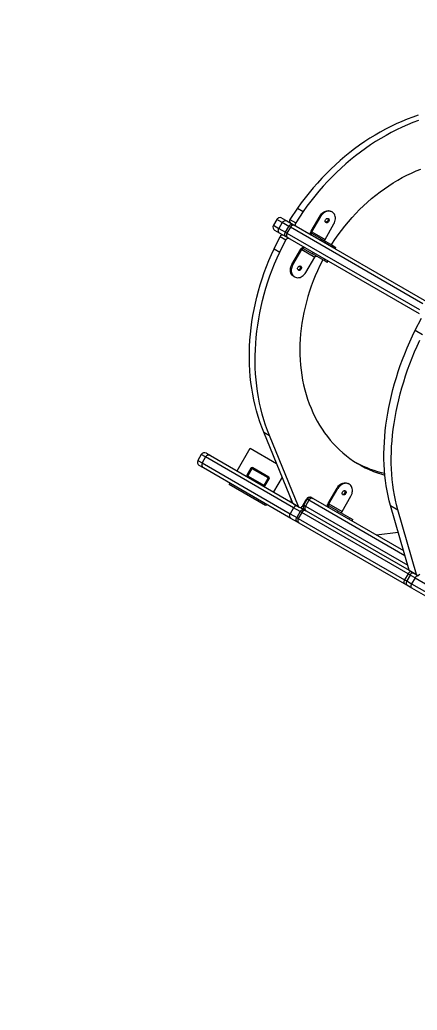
# Model space of a CAD drawing. Header units: millimetres. Extents: x -12977 to 11786, y -11805 to 10558.
# Drawn here: x 2452 to 3209, y -938 to 952 of the extents above; entities that cross this region are included whole.
import ezdxf

# ---------------------------------------------------------------- set-up
doc = ezdxf.new("R2010")
doc.units = ezdxf.units.MM
for name, color, linetype in [('DIKOM_ОБЪЕКТ', 7, 'Continuous'), ('DIKOM_РАЗМЕР_ЗОНА', 7, 'Continuous'), ('DIKOM_РАЗМЕР_ОБЪЕКТА', 7, 'Continuous')]:
    doc.layers.add(name, color=color, linetype=linetype)
doc.styles.add('style1', font='arial.ttf', dxfattribs={"width": 0.8})
doc.dimstyles.new('1-50', dxfattribs={"dimtxt": 300, "dimasz": 200, "dimexe": 100, "dimexo": 0, "dimgap": 100, "dimtad": 1, "dimtxsty": 'style1', "dimcen": 200, "dimclrd": 7, "dimclre": 7, "dimclrt": 7, "dimadec": 1, "dimazin": 2, "dimtfac": 1, "dimtmove": 0, "dimatfit": 2, "dimfxl": 0, "dimlwd": 25, "dimlwe": 18, "dimarcsym": 0})

# ---------------------------------------------------------------- blocks, each defined once
blk = doc.blocks.new('*D9')
at = {"layer": 'Defpoints', "color": 0, "transparency": 16777216}
for p in [(-11007.4, 666.1), (8788, 666.1), (8788, -10518.7)]:
    blk.add_point(p, dxfattribs=at)
at = {"layer": 'DIKOM_РАЗМЕР_ОБЪЕКТА', "color": 7, "lineweight": 18, "transparency": 16777216}
for p, q in [((-11007.4, 666.1), (-11007.4, -10618.7)), ((8788, 666.1), (8788, -10618.7))]:
    blk.add_line(p, q, dxfattribs=at)
at = {"layer": 'DIKOM_РАЗМЕР_ОБЪЕКТА', "color": 7, "lineweight": 25, "transparency": 16777216}
blk.add_line((-10807.4, -10518.7), (8588, -10518.7), dxfattribs=at)
at = {"layer": 'DIKOM_РАЗМЕР_ОБЪЕКТА', "color": 7, "transparency": 16777216}
for points in [[(-10807.4, -10485.3), (-10807.4, -10552), (-11007.4, -10518.7)], [(8588, -10485.3), (8588, -10552), (8788, -10518.7)]]:
    blk.add_solid(points, dxfattribs=at)
at = {"layer": 'DIKOM_РАЗМЕР_ОБЪЕКТА', "color": 7, "transparency": 16777216, "insert": (-1823.6, -10265.5), "char_height": 300, "attachment_point": 5, "style": 'style1'}
blk.add_mtext('19750', dxfattribs=at)
blk = doc.blocks.new('*D10')
at = {"layer": 'Defpoints', "color": 0, "transparency": 16777216}
for p in [(4270.3, 8458.2), (2861.7, -8997.1), (10043.4, -8997.1)]:
    blk.add_point(p, dxfattribs=at)
at = {"layer": 'DIKOM_РАЗМЕР_ОБЪЕКТА', "color": 7, "lineweight": 18, "transparency": 16777216}
for p, q in [((4270.3, 8458.2), (10143.4, 8458.2)), ((2861.7, -8997.1), (10143.4, -8997.1))]:
    blk.add_line(p, q, dxfattribs=at)
at = {"layer": 'DIKOM_РАЗМЕР_ОБЪЕКТА', "color": 7, "lineweight": 25, "transparency": 16777216}
blk.add_line((10043.4, 8258.2), (10043.4, -8797.1), dxfattribs=at)
at = {"layer": 'DIKOM_РАЗМЕР_ОБЪЕКТА', "color": 7, "transparency": 16777216}
for points in [[(10010, 8258.2), (10076.7, 8258.2), (10043.4, 8458.2)], [(10010, -8797.1), (10076.7, -8797.1), (10043.4, -8997.1)]]:
    blk.add_solid(points, dxfattribs=at)
at = {"layer": 'DIKOM_РАЗМЕР_ОБЪЕКТА', "color": 7, "transparency": 16777216, "insert": (9790.2, -3229.2), "char_height": 300, "attachment_point": 5, "rotation": 90, "style": 'style1'}
blk.add_mtext('17450', dxfattribs=at)
blk = doc.blocks.new('*D11')
at = {"layer": 'Defpoints', "color": 0, "transparency": 16777216}
for p in [(4304.4, 10557.6), (2504.1, -11339.7), (11686.1, -11339.7)]:
    blk.add_point(p, dxfattribs=at)
at = {"layer": 'DIKOM_РАЗМЕР_ЗОНА', "color": 7, "lineweight": 18, "transparency": 16777216}
for p, q in [((4304.4, 10557.6), (11786.1, 10557.6)), ((2504.1, -11339.7), (11786.1, -11339.7))]:
    blk.add_line(p, q, dxfattribs=at)
at = {"layer": 'DIKOM_РАЗМЕР_ЗОНА', "color": 7, "lineweight": 25, "transparency": 16777216}
blk.add_line((11686.1, 10357.6), (11686.1, -11139.7), dxfattribs=at)
at = {"layer": 'DIKOM_РАЗМЕР_ЗОНА', "color": 7, "transparency": 16777216}
for points in [[(11652.7, 10357.6), (11719.4, 10357.6), (11686.1, 10557.6)], [(11652.7, -11139.7), (11719.4, -11139.7), (11686.1, -11339.7)]]:
    blk.add_solid(points, dxfattribs=at)
at = {"layer": 'DIKOM_РАЗМЕР_ЗОНА', "color": 7, "transparency": 16777216, "insert": (11432.9, -3192), "char_height": 300, "attachment_point": 5, "rotation": 90, "style": 'style1'}
blk.add_mtext('21900', dxfattribs=at)
blk = doc.blocks.new('*D12')
at = {"layer": 'Defpoints', "color": 0, "transparency": 16777216}
for p in [(-12976.7, 124.1), (10764.9, 125.7), (10764.9, -11704.7)]:
    blk.add_point(p, dxfattribs=at)
at = {"layer": 'DIKOM_РАЗМЕР_ЗОНА', "color": 7, "lineweight": 18, "transparency": 16777216}
for p, q in [((-12976.7, 124.1), (-12976.7, -11804.7)), ((10764.9, 125.7), (10764.9, -11804.7))]:
    blk.add_line(p, q, dxfattribs=at)
at = {"layer": 'DIKOM_РАЗМЕР_ЗОНА', "color": 7, "lineweight": 25, "transparency": 16777216}
blk.add_line((-12776.7, -11704.7), (10564.9, -11704.7), dxfattribs=at)
at = {"layer": 'DIKOM_РАЗМЕР_ЗОНА', "color": 7, "transparency": 16777216}
for points in [[(-12776.7, -11671.3), (-12776.7, -11738), (-12976.7, -11704.7)], [(10564.9, -11671.3), (10564.9, -11738), (10764.9, -11704.7)]]:
    blk.add_solid(points, dxfattribs=at)
at = {"layer": 'DIKOM_РАЗМЕР_ЗОНА', "color": 7, "transparency": 16777216, "insert": (-1904.6, -11451.4), "char_height": 300, "attachment_point": 5, "style": 'style1'}
blk.add_mtext('23750', dxfattribs=at)

msp = doc.modelspace()

# ---------------------------------------------------------------- linework, layer by layer
at = {"layer": 'DIKOM_ОБЪЕКТ', "color": 7, "linetype": 'Continuous', "lineweight": 15}
for p, q in [((2981.144, 591.981), (2966.825, 570.315)), ((2981.144, 591.981), (2992.057, 585.68)), ((2941.822, 570.636), (2935.322, 559.377)), ((2952.226, 564.629), (2941.822, 570.636)), ((2951.385, 573.198), (2960.576, 567.891)), ((2960.576, 567.891), (2973.059, 560.684)), ((2966.825, 570.315), (2977.738, 564.015)), ((2992.057, 585.68), (2977.738, 564.015)), ((3007.134, 547.94), (3024.134, 577.384)), ((3008.693, 547.039), (3025.693, 576.484)), ((3025.693, 576.484), (3024.134, 577.384)), ((3047.163, 584.873), (3045.604, 585.773)), ((2935.322, 559.377), (2945.726, 553.371)), ((2947.076, 544.509), (2937.885, 549.815)), ((2952.226, 564.629), (2945.726, 553.371)), ((2945.726, 553.371), (2958.21, 546.163)), ((2964.71, 557.422), (2952.226, 564.629)), ((2958.21, 546.163), (2964.71, 557.422)), ((2967.554, 555.78), (2961.054, 544.521)), ((2967.554, 555.78), (2964.71, 557.422)), ((3220.4, 409.799), (2967.554, 555.78)), ((2967.674, 563.794), (2978.587, 557.493)), ((2973.059, 560.684), (2976.235, 558.85)), ((2976.235, 558.85), (3227.311, 413.892)), ((2978.587, 557.493), (3007.252, 540.943)), ((3033.634, 532.64), (3050.634, 562.085)), ((2936.499, 514.652), (2948.102, 537.886)), ((2959.559, 537.301), (2947.076, 544.509)), ((2947.412, 508.351), (2959.015, 531.585)), ((2948.102, 537.886), (2959.015, 531.585)), ((2958.21, 546.163), (2961.054, 544.521)), ((2962.735, 535.468), (2959.559, 537.301)), ((2961.054, 544.521), (3213.9, 398.541)), ((3213.811, 390.509), (2962.735, 535.468)), ((3007.134, 547.94), (3008.693, 547.039)), ((3008.752, 543.541), (3007.252, 540.943)), ((3024.921, 530.742), (3007.252, 540.943)), ((3008.693, 547.039), (3033.634, 532.64)), ((3026.421, 533.34), (3008.752, 543.541)), ((3024.921, 530.742), (3026.421, 533.34)), ((3046.745, 518.142), (3024.921, 530.742)), ((3026.421, 533.34), (3048.245, 520.74)), ((2936.499, 514.652), (2947.412, 508.351)), ((2970.634, 484.72), (2987.634, 514.165)), ((2972.193, 483.82), (2989.193, 513.264)), ((2989.193, 513.264), (2987.634, 514.165)), ((2989.193, 513.264), (3014.134, 498.865)), ((2993.752, 517.56), (2992.252, 514.962)), ((2992.252, 514.962), (3009.921, 504.761)), ((3046.745, 518.142), (3048.245, 520.74)), ((3052.979, 514.543), (3046.745, 518.142)), ((3048.245, 520.74), (3054.479, 517.141)), ((3052.979, 514.543), (3054.479, 517.141)), ((2997.134, 469.42), (3014.134, 498.865)), ((3009.921, 504.761), (3011.421, 507.359)), ((3031.745, 492.161), (3009.921, 504.761)), ((3031.745, 492.161), (3033.245, 494.759)), ((3037.979, 488.562), (3031.745, 492.161)), ((2970.634, 484.72), (2972.193, 483.82)), ((3037.979, 488.562), (3039.479, 491.16)), ((2974.104, 461.932), (2975.663, 461.032)), ((3205.53, 359.326), (3217.404, 382.404)), ((3205.53, 359.326), (3219.494, 351.265)), ((2916.814, 164.508), (2927.727, 158.207)), ((2972.202, 29.485), (2916.814, 164.508)), ((2983.115, 23.184), (2927.727, 158.207)), ((2866.216, 90.655), (2891.216, 133.957)), ((2866.218, 90.654), (2891.218, 133.956)), ((2891.216, 133.957), (2891.218, 133.956)), ((2891.218, 133.956), (2941.18, 105.11)), ((2797.856, 122.04), (2791.356, 110.781)), ((2805.983, 117.348), (2797.856, 122.04)), ((2805.983, 117.348), (2799.483, 106.089)), ((2973.871, 20.418), (2805.983, 117.348)), ((2807.418, 124.602), (2815.444, 119.969)), ((2815.444, 119.969), (2972.212, 29.458)), ((2791.356, 110.781), (2799.483, 106.089)), ((2801.944, 96.586), (2793.918, 101.219)), ((2799.483, 106.089), (2967.371, 9.159)), ((2968.721, 0.297), (2801.944, 96.586)), ((2892.288, 95.81), (2884.788, 82.819)), ((2892.573, 95.645), (2885.073, 82.655)), ((2894.305, 94.645), (2886.805, 81.655)), ((2892.573, 95.645), (2892.288, 95.81)), ((2925.299, 77.328), (2894.988, 94.828)), ((2895.988, 96.56), (2895.703, 96.725)), ((2926.299, 79.06), (2895.988, 96.56)), ((2885.073, 82.655), (2884.788, 82.819)), ((2886.988, 80.972), (2917.299, 63.472)), ((2917.697, 63.819), (2925.197, 76.81)), ((2917.982, 63.655), (2925.482, 76.645)), ((2919.714, 62.655), (2927.214, 75.645)), ((2925.482, 76.645), (2925.197, 76.81)), ((2951.88, 79.026), (2935.5, 50.654)), ((2851.216, 64.675), (2852.716, 67.273)), ((2851.216, 64.675), (2851.218, 64.673)), ((2851.218, 64.673), (2852.718, 67.272)), ((2920.5, 24.674), (2851.218, 64.673)), ((2917.982, 63.655), (2917.697, 63.819)), ((3039.596, 28.659), (3056.596, 58.104)), ((3041.155, 27.759), (3058.155, 57.204)), ((3058.155, 57.204), (3056.596, 58.104)), ((3079.625, 65.592), (3078.066, 66.492)), ((3008.131, 39.897), (3007.498, 40.262)), ((3008.178, 39.87), (3011.359, 38.034)), ((3011.359, 38.034), (3183.354, -61.267)), ((3066.095, 13.359), (3083.095, 42.804)), ((2922, 27.272), (2920.5, 24.674)), ((2973.871, 20.418), (2967.371, 9.159)), ((2972.202, 29.485), (2983.115, 23.184)), ((2973.686, 27.696), (2984.599, 21.395)), ((2986.329, 13.225), (2973.871, 20.418)), ((2986.862, 21), (2994.678, 16.487)), ((2990.563, 23.726), (2997.957, 36.533)), ((2991.958, 26.141), (2993.329, 25.349)), ((2993.329, 25.349), (2999.829, 36.608)), ((2993.329, 25.349), (2996.253, 23.661)), ((3002.753, 34.919), (2996.253, 23.661)), ((2996.253, 23.661), (3191.305, -88.952)), ((2999.829, 36.608), (2998.501, 37.375)), ((3002.753, 34.919), (2999.829, 36.608)), ((3186.137, -70.957), (3002.753, 34.919)), ((3039.596, 28.659), (3041.155, 27.759)), ((3041.214, 24.26), (3039.714, 21.663)), ((3041.155, 27.759), (3066.095, 13.359)), ((3058.882, 14.06), (3041.214, 24.26)), ((3158.602, 24.911), (3172.565, 16.85)), ((3194.081, -98.617), (3158.602, 24.911)), ((2967.371, 9.159), (2979.829, 1.967)), ((2981.178, -6.895), (2968.721, 0.297)), ((2986.329, 13.225), (2979.829, 1.967)), ((2979.829, 1.967), (2982.753, 0.278)), ((2989.253, 11.537), (2982.753, 0.278)), ((2982.753, 0.278), (3185.428, -116.736)), ((2989.253, 11.537), (2986.329, 13.225)), ((3191.928, -105.478), (2989.253, 11.537)), ((2994.678, 16.487), (2997.859, 14.651)), ((2997.859, 14.651), (3194.087, -98.641)), ((3057.383, 11.462), (3058.882, 14.06)), ((3058.882, 14.06), (3080.707, 1.459)), ((3079.207, -1.138), (3080.707, 1.459)), ((3080.707, 1.459), (3086.941, -2.14)), ((3208.044, -106.679), (3172.565, 16.85)), ((2984.359, -8.731), (2981.178, -6.895)), ((3185.457, -124.836), (2984.359, -8.731)), ((3085.441, -4.738), (3086.941, -2.14)), ((3131.765, -31.483), (3173.191, -25.884)), ((3191.928, -105.478), (3185.428, -116.736)), ((3195.986, -107.82), (3189.486, -119.079)), ((3195.986, -107.82), (3191.928, -105.478)), ((3194.081, -98.617), (3208.044, -106.679)), ((3195.189, -100.189), (3209.152, -108.251)), ((3205.213, -113.148), (3195.986, -107.82)), ((3205.213, -113.148), (3198.713, -124.406)), ((3205.213, -113.148), (3298.992, -167.291)), ((3185.428, -116.736), (3189.486, -119.079)), ((3189.87, -127.383), (3185.457, -124.836)), ((3189.486, -119.079), (3198.713, -124.406)), ((3199.098, -132.711), (3189.87, -127.383)), ((3198.713, -124.406), (3292.492, -178.549)), ((3282.929, -181.111), (3199.098, -132.711))]:
    msp.add_line(p, q, dxfattribs=at)
at = {"layer": 'DIKOM_ОБЪЕКТ', "color": 7, "linetype": 'Continuous', "lineweight": 15, "flags": 128}
for points in [[(3211.257, 769.431), (3200.77, 765.815), (3190.325, 761.872), (3179.93, 757.606), (3169.594, 753.019), (3159.327, 748.116), (3149.136, 742.902), (3139.03, 737.379), (3129.019, 731.554), (3119.111, 725.432), (3109.314, 719.016), (3099.637, 712.314), (3090.087, 705.33), (3080.674, 698.072), (3071.405, 690.544), (3062.289, 682.753), (3053.332, 674.707), (3044.544, 666.411), (3035.93, 657.874), (3027.499, 649.102), (3019.259, 640.104), (3011.215, 630.885), (3003.375, 621.456), (2995.745, 611.823), (2988.333, 601.995), (2981.144, 591.981)], [(3211.683, 759.515), (3201.238, 755.572), (3190.843, 751.305), (3180.507, 746.719), (3170.24, 741.816), (3160.049, 736.601), (3149.943, 731.079), (3139.932, 725.254), (3130.024, 719.131), (3120.227, 712.716), (3110.549, 706.013), (3101, 699.03), (3091.587, 691.771), (3082.318, 684.243), (3073.202, 676.453), (3064.245, 668.406), (3055.457, 660.111), (3046.843, 651.574), (3038.412, 642.802), (3030.171, 633.803), (3022.128, 624.585), (3014.288, 615.155), (3006.658, 605.522), (2999.246, 595.695), (2992.057, 585.68)], [(3046.836, 523.532), (3052.688, 532.41), (3058.768, 541.12), (3065.07, 549.651), (3071.587, 557.994), (3078.31, 566.14), (3085.234, 574.08), (3092.35, 581.805), (3099.65, 589.306), (3107.127, 596.576), (3114.772, 603.606), (3122.576, 610.389), (3130.531, 616.917), (3138.628, 623.182), (3146.858, 629.178), (3155.213, 634.899), (3163.682, 640.337), (3172.257, 645.487), (3180.928, 650.343), (3189.685, 654.9), (3198.518, 659.153), (3207.419, 663.097), (3216.377, 666.727)], [(3024.134, 577.384), (3025.542, 579.53), (3027.175, 581.484), (3029, 583.209), (3030.98, 584.669), (3033.074, 585.834), (3035.24, 586.68), (3037.434, 587.191), (3039.611, 587.355), (3041.727, 587.17), (3043.738, 586.639), (3045.604, 585.773)], [(3047.163, 584.873), (3045.297, 585.739), (3043.286, 586.27), (3041.17, 586.455), (3038.993, 586.291), (3036.799, 585.78), (3034.633, 584.934), (3032.539, 583.769), (3030.559, 582.309), (3028.734, 580.584), (3027.101, 578.629), (3025.693, 576.484)], [(2952.226, 564.629), (2953.002, 565.758), (2953.935, 566.736), (2954.988, 567.525), (2956.121, 568.096), (2957.292, 568.425), (2958.453, 568.501), (2959.562, 568.321), (2960.576, 567.891)], [(3035.463, 564.608), (3034.694, 565.258), (3034.165, 566.165), (3033.919, 567.253), (3033.977, 568.437), (3034.333, 569.618), (3034.959, 570.703), (3035.805, 571.602), (3036.8, 572.244), (3037.866, 572.576), (3038.916, 572.571), (3039.863, 572.229), (3040.633, 571.579), (3041.162, 570.673), (3041.408, 569.584), (3041.35, 568.401), (3040.994, 567.219), (3040.368, 566.134), (3039.522, 565.235), (3038.526, 564.593), (3037.461, 564.262), (3036.411, 564.267), (3035.463, 564.608)], [(3038.358, 572.616), (3038.671, 572.34), (3039.222, 571.519), (3039.496, 570.502), (3039.469, 569.38), (3039.143, 568.253), (3038.547, 567.22), (3037.733, 566.374), (3036.775, 565.79), (3035.758, 565.519), (3034.771, 565.585), (3034.376, 565.719)], [(3039.011, 572.552), (3039.074, 572.479), (3039.603, 571.573), (3039.849, 570.484), (3039.791, 569.301), (3039.435, 568.119), (3038.809, 567.034), (3037.963, 566.135), (3036.967, 565.493), (3035.902, 565.162), (3034.852, 565.167), (3034.757, 565.185)], [(3050.634, 562.085), (3051.787, 564.377), (3052.664, 566.768), (3053.245, 569.211), (3053.52, 571.656), (3053.481, 574.052), (3053.131, 576.351), (3052.477, 578.506), (3051.53, 580.474), (3050.312, 582.213), (3048.846, 583.69), (3047.163, 584.873)], [(2947.076, 544.509), (2946.197, 545.171), (2945.486, 546.042), (2944.971, 547.086), (2944.672, 548.264), (2944.599, 549.531), (2944.756, 550.838), (2945.136, 552.134), (2945.726, 553.371)], [(2964.71, 557.422), (2965.486, 558.55), (2966.419, 559.528), (2967.472, 560.318), (2968.605, 560.888), (2969.775, 561.218), (2970.937, 561.294), (2972.046, 561.114), (2973.059, 560.684)], [(2959.559, 537.301), (2958.681, 537.964), (2957.97, 538.834), (2957.455, 539.878), (2957.155, 541.057), (2957.083, 542.323), (2957.24, 543.63), (2957.62, 544.927), (2958.21, 546.163)], [(3007.252, 540.943), (3006.702, 541.394), (3006.287, 542.028), (3006.026, 542.819), (3005.926, 543.738), (3005.993, 544.749), (3006.224, 545.814), (3006.609, 546.891), (3007.134, 547.94)], [(3008.752, 543.541), (3008.477, 543.767), (3008.27, 544.083), (3008.139, 544.479), (3008.089, 544.939), (3008.123, 545.444), (3008.238, 545.977), (3008.431, 546.515), (3008.693, 547.039)], [(3033.693, 529.142), (3033.417, 529.368), (3033.21, 529.684), (3033.079, 530.08), (3033.029, 530.539), (3033.063, 531.045), (3033.178, 531.577), (3033.371, 532.116), (3033.634, 532.64)], [(2916.814, 164.508), (2912.925, 174.438), (2909.326, 184.55), (2906.019, 194.836), (2903.007, 205.286), (2900.293, 215.892), (2897.878, 226.644), (2895.766, 237.533), (2893.958, 248.55), (2892.456, 259.686), (2891.26, 270.93), (2890.372, 282.274), (2889.793, 293.707), (2889.522, 305.219), (2889.562, 316.802), (2889.91, 328.444), (2890.567, 340.136), (2891.533, 351.868), (2892.806, 363.63), (2894.386, 375.411), (2896.271, 387.202), (2898.46, 398.992), (2900.95, 410.772), (2903.739, 422.531), (2906.826, 434.259), (2910.207, 445.946), (2913.88, 457.583), (2917.841, 469.158), (2922.087, 480.662), (2926.615, 492.086), (2931.42, 503.419), (2936.499, 514.652)], [(2987.634, 514.165), (2988.279, 515.144), (2989.02, 516.016), (2989.827, 516.748), (2990.669, 517.311), (2991.514, 517.685), (2992.331, 517.854), (2993.086, 517.812), (2993.752, 517.56)], [(2989.193, 513.264), (2989.516, 513.754), (2989.886, 514.19), (2990.289, 514.556), (2990.711, 514.838), (2991.133, 515.025), (2991.542, 515.109), (2991.919, 515.088), (2992.252, 514.962)], [(3045.696, 522.212), (3046.27, 522.781), (3046.836, 523.532)], [(2927.727, 158.207), (2923.838, 168.137), (2920.239, 178.25), (2916.932, 188.536), (2913.92, 198.986), (2911.206, 209.591), (2908.791, 220.343), (2906.679, 231.233), (2904.871, 242.25), (2903.369, 253.385), (2902.173, 264.63), (2901.285, 275.973), (2900.706, 287.406), (2900.435, 298.919), (2900.474, 310.501), (2900.823, 322.143), (2901.48, 333.835), (2902.446, 345.567), (2903.719, 357.329), (2905.299, 369.11), (2907.184, 380.901), (2909.372, 392.692), (2911.863, 404.471), (2914.652, 416.23), (2917.739, 427.959), (2921.12, 439.646), (2924.793, 451.282), (2928.754, 462.857), (2933, 474.362), (2937.528, 485.785), (2942.333, 497.119), (2947.412, 508.351)], [(3028.622, 491.986), (3023.86, 482.478), (3019.357, 472.858), (3015.12, 463.135), (3011.153, 453.32), (3007.461, 443.424), (3004.046, 433.458), (3000.914, 423.433), (2998.068, 413.36), (2995.51, 403.25), (2993.244, 393.114), (2991.272, 382.965), (2989.596, 372.811), (2988.219, 362.666), (2987.141, 352.54), (2986.365, 342.445), (2985.89, 332.391), (2985.717, 322.39), (2985.847, 312.453), (2986.279, 302.591), (2987.012, 292.814), (2988.047, 283.134), (2989.382, 273.561), (2991.015, 264.106), (2992.945, 254.78), (2995.17, 245.592), (2997.686, 236.552), (3000.492, 227.672), (3003.583, 218.96), (3006.958, 210.426), (3010.611, 202.08), (3014.539, 193.931), (3018.738, 185.988), (3023.203, 178.26), (3027.929, 170.755), (3032.911, 163.482), (3038.143, 156.448), (3043.619, 149.661), (3049.334, 143.13), (3055.281, 136.861), (3061.453, 130.86), (3067.844, 125.136), (3074.447, 119.693), (3081.253, 114.539), (3088.257, 109.678), (3095.45, 105.117), (3102.824, 100.859), (3110.37, 96.911), (3118.082, 93.276), (3125.949, 89.958), (3133.964, 86.961), (3142.117, 84.289), (3147.819, 82.635)], [(3014.134, 498.865), (3014.456, 499.355), (3014.826, 499.791), (3015.23, 500.157), (3015.651, 500.439), (3016.074, 500.625), (3016.482, 500.71), (3016.86, 500.689), (3017.193, 500.563)], [(3029.196, 493.633), (3028.99, 492.851), (3028.622, 491.986)], [(2974.104, 461.932), (2972.421, 463.115), (2970.956, 464.591), (2969.737, 466.331), (2968.791, 468.299), (2968.136, 470.454), (2967.786, 472.753), (2967.748, 475.149), (2968.022, 477.593), (2968.604, 480.036), (2969.48, 482.428), (2970.634, 484.72)], [(2972.193, 483.82), (2971.039, 481.528), (2970.163, 479.136), (2969.581, 476.693), (2969.307, 474.249), (2969.345, 471.853), (2969.695, 469.554), (2970.35, 467.398), (2971.296, 465.431), (2972.515, 463.691), (2973.98, 462.215), (2975.663, 461.032)], [(2982.963, 473.675), (2982.194, 474.326), (2981.665, 475.232), (2981.419, 476.321), (2981.477, 477.504), (2981.833, 478.686), (2982.459, 479.77), (2983.305, 480.67), (2984.3, 481.311), (2985.366, 481.643), (2986.416, 481.638), (2987.363, 481.297), (2988.133, 480.646), (2988.662, 479.74), (2988.908, 478.651), (2988.85, 477.468), (2988.494, 476.286), (2987.868, 475.202), (2987.022, 474.302), (2986.026, 473.661), (2984.961, 473.329), (2983.911, 473.334), (2982.963, 473.675)], [(2981.876, 474.786), (2982.271, 474.653), (2983.258, 474.586), (2984.275, 474.857), (2985.233, 475.442), (2986.047, 476.288), (2986.643, 477.32), (2986.969, 478.448), (2986.996, 479.569), (2986.722, 480.586), (2986.171, 481.407), (2985.858, 481.683)], [(2986.511, 481.62), (2986.574, 481.546), (2987.103, 480.64), (2987.349, 479.551), (2987.291, 478.368), (2986.935, 477.186), (2986.309, 476.102), (2985.463, 475.202), (2984.467, 474.561), (2983.402, 474.229), (2982.352, 474.234), (2982.257, 474.252)], [(2975.663, 461.032), (2977.53, 460.166), (2979.541, 459.635), (2981.657, 459.449), (2983.834, 459.614), (2986.028, 460.124), (2988.194, 460.971), (2990.288, 462.135), (2992.268, 463.595), (2994.093, 465.32), (2995.726, 467.275), (2997.134, 469.42)], [(3158.602, 24.911), (3156.15, 34.012), (3153.96, 43.311), (3152.033, 52.8), (3150.371, 62.47), (3148.977, 72.314), (3147.85, 82.323), (3146.992, 92.488), (3146.403, 102.801), (3146.085, 113.253), (3146.037, 123.835), (3146.259, 134.537), (3146.752, 145.351), (3147.515, 156.267), (3148.546, 167.277), (3149.846, 178.37), (3151.413, 189.536), (3153.246, 200.768), (3155.343, 212.054), (3157.703, 223.385), (3160.323, 234.752), (3163.201, 246.144), (3166.334, 257.552), (3169.721, 268.966), (3173.358, 280.377), (3177.242, 291.774), (3181.369, 303.147), (3185.737, 314.488), (3190.341, 325.786), (3195.177, 337.031), (3200.242, 348.215), (3205.53, 359.326)], [(3172.565, 16.85), (3170.113, 25.951), (3167.923, 35.249), (3165.996, 44.738), (3164.335, 54.409), (3162.94, 64.252), (3161.813, 74.261), (3160.955, 84.426), (3160.367, 94.739), (3160.048, 105.191), (3160, 115.773), (3160.223, 126.475), (3160.716, 137.289), (3161.478, 148.206), (3162.51, 159.215), (3163.81, 170.308), (3165.377, 181.475), (3167.21, 192.706), (3169.307, 203.992), (3171.666, 215.323), (3174.286, 226.69), (3177.164, 238.082), (3180.298, 249.49), (3183.685, 260.905), (3187.321, 272.315), (3191.205, 283.712), (3195.333, 295.086), (3199.7, 306.426), (3204.304, 317.724), (3209.141, 328.97), (3214.205, 340.153)], [(3056.596, 58.104), (3058.004, 60.249), (3059.637, 62.204), (3061.462, 63.929), (3063.441, 65.388), (3065.536, 66.553), (3067.702, 67.4), (3069.896, 67.91), (3072.073, 68.075), (3074.188, 67.889), (3076.2, 67.358), (3078.066, 66.492)], [(3079.625, 65.592), (3077.759, 66.458), (3075.747, 66.989), (3073.632, 67.174), (3071.455, 67.01), (3069.261, 66.5), (3067.095, 65.653), (3065, 64.488), (3063.021, 63.029), (3061.196, 61.304), (3059.563, 59.349), (3058.155, 57.204)], [(3083.095, 42.804), (3084.249, 45.096), (3085.126, 47.488), (3085.707, 49.931), (3085.981, 52.375), (3085.943, 54.771), (3085.593, 57.07), (3084.938, 59.225), (3083.992, 61.193), (3082.774, 62.933), (3081.308, 64.409), (3079.625, 65.592)], [(2997.957, 36.533), (2998.844, 37.823), (2999.909, 38.941), (3001.113, 39.843), (3002.408, 40.495), (3003.745, 40.872), (3005.073, 40.959), (3006.34, 40.753), (3007.498, 40.262)], [(3008.178, 39.87), (3007.165, 40.3), (3006.056, 40.48), (3004.894, 40.404), (3003.724, 40.074), (3002.591, 39.504), (3001.537, 38.715), (3000.605, 37.737), (2999.829, 36.608)], [(3067.925, 45.327), (3067.155, 45.978), (3066.626, 46.884), (3066.381, 47.973), (3066.438, 49.156), (3066.795, 50.338), (3067.421, 51.422), (3068.266, 52.322), (3069.262, 52.963), (3070.328, 53.295), (3071.377, 53.29), (3072.325, 52.948), (3073.095, 52.298), (3073.624, 51.392), (3073.869, 50.303), (3073.812, 49.12), (3073.455, 47.938), (3072.829, 46.854), (3071.984, 45.954), (3070.988, 45.312), (3069.922, 44.981), (3068.873, 44.986), (3067.925, 45.327)], [(3066.837, 46.438), (3067.233, 46.305), (3068.22, 46.238), (3069.237, 46.509), (3070.195, 47.093), (3071.008, 47.94), (3071.604, 48.972), (3071.931, 50.099), (3071.958, 51.221), (3071.684, 52.238), (3071.133, 53.059), (3070.819, 53.335)], [(3071.472, 53.272), (3071.536, 53.198), (3072.065, 52.292), (3072.31, 51.203), (3072.253, 50.02), (3071.896, 48.838), (3071.27, 47.754), (3070.425, 46.854), (3069.429, 46.213), (3068.363, 45.881), (3067.314, 45.886), (3067.219, 45.904)], [(2983.115, 23.184), (2983.667, 22.205), (2984.464, 21.477), (2985.45, 21.054), (2986.554, 20.966), (2987.697, 21.218), (2988.797, 21.793), (2989.776, 22.649), (2990.563, 23.726)], [(2993.329, 25.349), (2992.739, 24.113), (2992.359, 22.816), (2992.202, 21.51), (2992.274, 20.243), (2992.574, 19.065), (2993.089, 18.02), (2993.8, 17.15), (2994.678, 16.487)], [(3039.714, 21.662), (3039.163, 22.113), (3038.749, 22.747), (3038.487, 23.538), (3038.388, 24.457), (3038.455, 25.469), (3038.685, 26.533), (3039.071, 27.61), (3039.596, 28.659)], [(3041.214, 24.26), (3040.939, 24.486), (3040.732, 24.803), (3040.601, 25.198), (3040.551, 25.658), (3040.584, 26.164), (3040.7, 26.696), (3040.892, 27.235), (3041.155, 27.759)], [(2968.721, 0.297), (2967.842, 0.96), (2967.131, 1.83), (2966.616, 2.874), (2966.317, 4.053), (2966.244, 5.319), (2966.401, 6.626), (2966.781, 7.923), (2967.371, 9.159)], [(2981.178, -6.895), (2980.3, -6.233), (2979.589, -5.362), (2979.074, -4.318), (2978.774, -3.14), (2978.702, -1.873), (2978.859, -0.566), (2979.239, 0.73), (2979.829, 1.967)], [(2986.329, 13.225), (2987.105, 14.354), (2988.037, 15.332), (2989.091, 16.121), (2990.224, 16.692), (2991.394, 17.021), (2992.556, 17.097), (2993.665, 16.917), (2994.678, 16.487)], [(3066.154, 9.861), (3065.879, 10.087), (3065.672, 10.403), (3065.541, 10.799), (3065.491, 11.259), (3065.525, 11.764), (3065.64, 12.297), (3065.833, 12.835), (3066.095, 13.359)], [(3205.213, -113.148), (3205.971, -112.008), (3206.849, -110.999), (3207.813, -110.158), (3208.826, -109.518), (3209.85, -109.104), (3210.845, -108.932), (3211.773, -109.007), (3212.598, -109.328)], [(3208.044, -106.679), (3208.429, -107.562), (3209.045, -108.184), (3209.847, -108.501), (3210.779, -108.491), (3211.773, -108.152), (3212.758, -107.511), (3213.665, -106.613), (3214.427, -105.522)], [(3185.428, -116.736), (3184.813, -117.958), (3184.357, -119.211), (3184.078, -120.447), (3183.987, -121.619), (3184.086, -122.682), (3184.373, -123.594), (3184.836, -124.322), (3185.457, -124.836)], [(3189.486, -119.079), (3188.878, -120.305), (3188.442, -121.569), (3188.196, -122.825), (3188.149, -124.022), (3188.302, -125.116), (3188.65, -126.064), (3189.179, -126.829), (3189.87, -127.383)], [(3198.713, -124.406), (3198.105, -125.632), (3197.67, -126.897), (3197.424, -128.152), (3197.376, -129.35), (3197.53, -130.443), (3197.878, -131.391), (3198.407, -132.157), (3199.098, -132.711)]]:
    msp.add_lwpolyline(points, dxfattribs=at)
at = {"layer": 'DIKOM_ОБЪЕКТ', "color": 7, "linetype": 'Continuous', "lineweight": 15}
for centre, radius, start, end in [((2947.885, 567.136), 7, 60, 150), ((2970.488, 567.476), 4.635, 142.225356, 232.609887), ((2941.385, 555.877), 7, 150, 240), ((2973.449, 552.92), 6.552, 64.833329, 154.125871), ((2981.401, 561.176), 4.635, 142.22843, 232.606813), ((2952.392, 536.133), 4.635, 67.39, 157.774718), ((2963.305, 529.832), 4.635, 67.393074, 157.771644), ((2966.478, 540.846), 6.552, 145.874115, 235.166684), ((2803.918, 118.54), 7, 60, 150), ((2812.024, 113.927), 6.942, 60.490138, 150.481062), ((2797.418, 107.282), 7, 150, 240), ((2805.466, 102.568), 6.942, 149.519224, 239.509089), ((2894.453, 94.56), 2.5, 59.999452, 150.001914), ((2894.738, 94.395), 2.5, 59.998275, 150.000359), ((2894.738, 94.395), 0.5, 60.008999, 149.980757), ((3192.198, 290.078), 208.609, 241.826968, 257.621369), ((2886.953, 81.569), 2.5, 149.998773, 239.999861), ((2887.238, 81.405), 2.5, 150.000327, 240.001039), ((2887.238, 81.405), 0.5, 150.017807, 239.995853), ((2924.764, 77.06), 0.5, 329.999838, 59.996747), ((2925.049, 76.895), 0.5, 329.992063, 60.004522), ((2925.049, 76.895), 2.5, 329.998086, 60.000548), ((2917.549, 63.905), 2.5, 240.000139, 330.001227), ((2917.264, 64.069), 0.5, 239.998403, 330.001597), ((2917.549, 63.905), 0.5, 239.990626, 330.009374), ((3008.636, 32.11), 6.519, 65.317475, 154.476864), ((2975.499, 35.643), 7, 162.633805, 240), ((2975.409, 30.635), 3.407, 199.730064, 239.618763), ((2980.334, 17.029), 7.297, 95.86394, 152.330189), ((3001.627, 19.971), 6.519, 145.523305, 234.682115), ((2988.127, -3.412), 6.519, 145.523305, 234.682115), ((2995.136, 8.728), 6.519, 65.317065, 154.477034), ((3199.424, -109.176), 8.359, 107.333148, 153.737891), ((3196.425, -98.141), 2.392, 191.477628, 238.880806), ((3203.106, -111.37), 7.956, 103.988267, 153.502602)]:
    msp.add_arc(centre, radius, start, end, dxfattribs=at)

# ---------------------------------------------------------------- dimensions: what is measured, and where the dimension line sits
at = {"layer": 'DIKOM_РАЗМЕР_ЗОНА'}
dim = msp.add_linear_dim(base=(11686.061, -11339.718), p1=(4304.397, 10557.602), p2=(2504.073, -11339.718), angle=90, text='21900', dimstyle='1-50', dxfattribs=at)
dim.commit()
dim.dimension.update_dxf_attribs({"geometry": '*D11', "text_midpoint": (11686.061, -3191.969), "dimtype": 160})
dim = msp.add_linear_dim(base=(10764.904, -11704.658), p1=(-12976.695, 124.079), p2=(10764.904, 125.672), text='23750', dimstyle='1-50', dxfattribs=at)
dim.commit()
dim.dimension.update_dxf_attribs({"geometry": '*D12', "text_midpoint": (-1904.628, -11704.658), "dimtype": 160})
at = {"layer": 'DIKOM_РАЗМЕР_ОБЪЕКТА'}
dim = msp.add_linear_dim(base=(10043.372, -8997.089), p1=(4270.308, 8458.216), p2=(2861.678, -8997.089), angle=90, text='17450', dimstyle='1-50', dxfattribs=at)
dim.commit()
dim.dimension.update_dxf_attribs({"geometry": '*D10', "text_midpoint": (10043.372, -3229.158), "dimtype": 160})
dim = msp.add_linear_dim(base=(8787.993, -10518.658), p1=(-11007.417, 666.079), p2=(8787.993, 666.082), text='19750', dimstyle='1-50', dxfattribs=at)
dim.commit()
dim.dimension.update_dxf_attribs({"geometry": '*D9', "text_midpoint": (-1823.628, -10518.658), "dimtype": 160})

doc.saveas('drawing.dxf')
